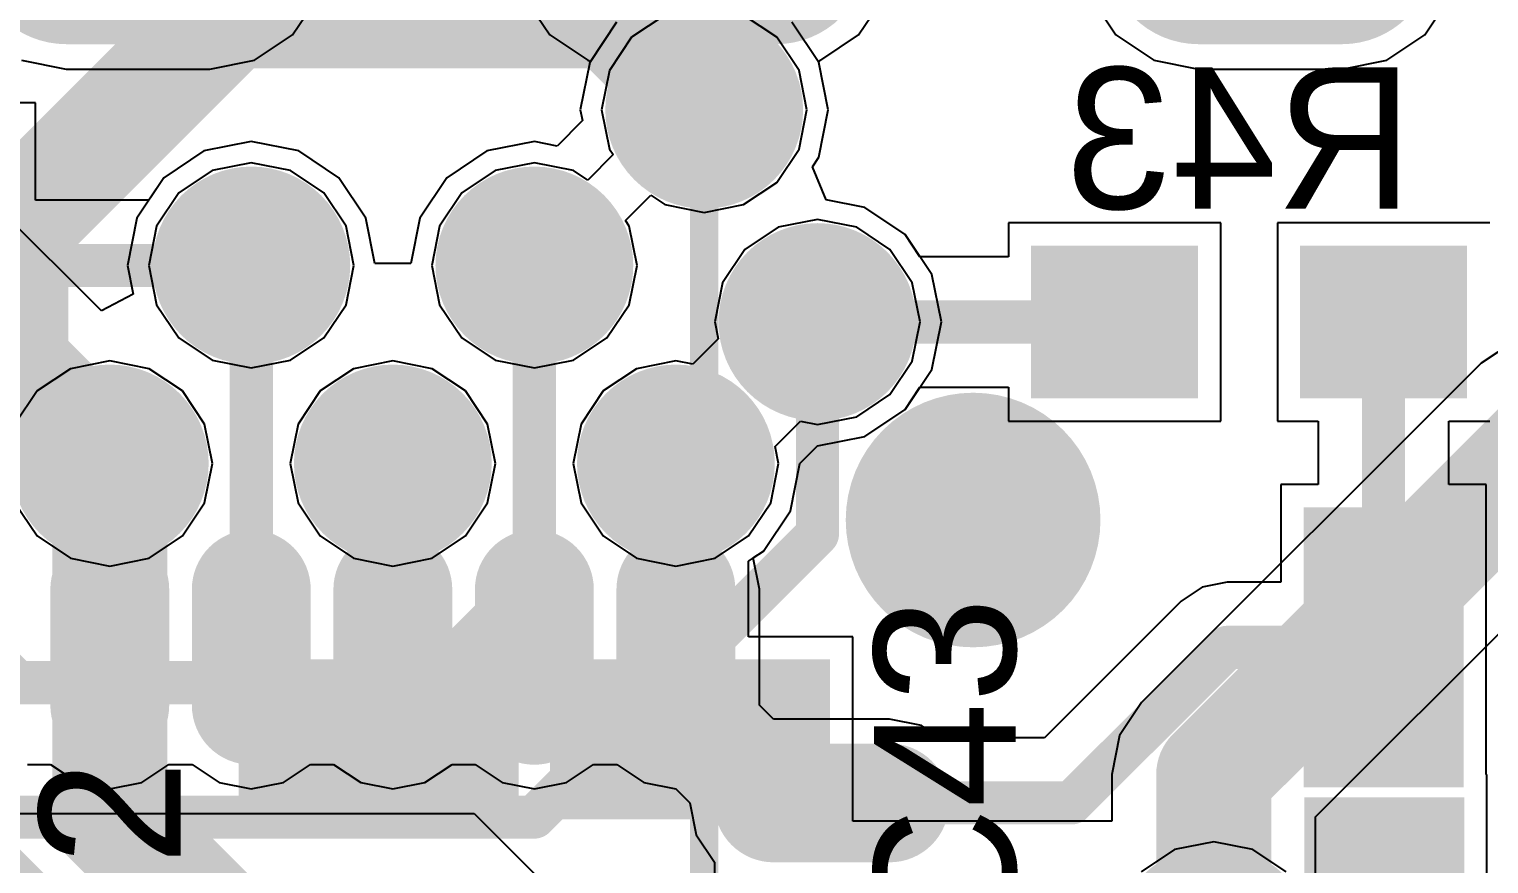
# Model space of a CAD drawing. Header units: millimetres. Extents: x 6 to 417, y 41 to 311.
# Drawn here: x 97.62 to 102.77, y 108.98 to 111.94 of the extents above; entities that cross this region are included whole.
import ezdxf

# ---------------------------------------------------------------- set-up
doc = ezdxf.new("R2010")
doc.units = ezdxf.units.MM
for name, color, linetype in [('BottomLayer', 5, 'Continuous'), ('BottomOverlay', 54, 'Continuous'), ('BottomPaste', 16, 'Continuous'), ('BottomSolder', 6, 'Continuous'), ('DrillDrawing', 1, 'Continuous'), ('KeepOutLayer', 6, 'Continuous'), ('Mechanical2', 216, 'Continuous'), ('MidLayer1', 16, 'Continuous'), ('MidLayer2', 76, 'Continuous'), ('MultiLayer', 9, 'Continuous'), ('TopLayer', 1, 'Continuous'), ('TopOverlay', 2, 'Continuous'), ('TopPaste', 8, 'Continuous'), ('TopSolder', 216, 'Continuous')]:
    doc.layers.add(name, color=color, linetype=linetype)

msp = doc.modelspace()

# ---------------------------------------------------------------- linework, layer by layer
at = {"layer": 'BottomLayer'}
for p, q in [((98.5453, 111.9147), (98.6346, 112.0484)), ((99.3655, 112.0484), (99.4547, 111.9147)), ((100.5453, 111.9147), (100.6346, 112.0484)), ((101.3655, 112.0484), (101.4547, 111.9147)), ((102.5453, 111.9147), (102.6346, 112.0484)), ((98.4117, 111.8255), (98.5453, 111.9147)), ((99.4547, 111.9147), (99.5884, 111.8255)), ((100.4116, 111.8255), (100.5453, 111.9147)), ((101.4547, 111.9147), (101.5884, 111.8255)), ((102.4116, 111.8255), (102.5453, 111.9147)), ((97.5884, 111.8255), (97.746, 111.7941)), ((98.254, 111.7941), (98.4117, 111.8255)), ((99.5955, 111.8176), (99.5622, 111.65)), ((99.5884, 111.8255), (99.5926, 111.8246)), ((99.5926, 111.8246), (99.5955, 111.8176)), ((100.4045, 111.8176), (100.4074, 111.8246)), ((100.4378, 111.65), (100.4045, 111.8176)), ((100.4074, 111.8246), (100.4116, 111.8255)), ((101.5884, 111.8255), (101.746, 111.7941)), ((102.254, 111.7941), (102.4116, 111.8255)), ((97.746, 111.7941), (98.254, 111.7941)), ((101.746, 111.7941), (102.254, 111.7941)), ((97.6375, 111.675), (96.9125, 111.675)), ((97.6375, 111.3306), (97.6375, 111.675)), ((99.5622, 111.65), (99.5698, 111.6117)), ((100.4045, 111.4825), (100.4378, 111.65)), ((99.5698, 111.6117), (99.48, 111.5219)), ((98.4, 111.5378), (98.2325, 111.5045)), ((98.5675, 111.5045), (98.4, 111.5378)), ((99.4, 111.5378), (99.2325, 111.5045)), ((99.48, 111.5219), (99.4, 111.5378)), ((98.2325, 111.5045), (98.0904, 111.4096)), ((98.7096, 111.4096), (98.5675, 111.5045)), ((99.2325, 111.5045), (99.0904, 111.4096)), ((100.3822, 111.449), (100.4045, 111.4825)), ((100.4308, 111.3317), (100.3822, 111.449)), ((98.0904, 111.4096), (98.0377, 111.3306)), ((98.8045, 111.2675), (98.7096, 111.4096)), ((99.0904, 111.4096), (98.9955, 111.2675)), ((100.5675, 111.3045), (100.4308, 111.3317)), ((98.0377, 111.3306), (97.6375, 111.3306)), ((100.7096, 111.2096), (100.5675, 111.3045)), ((98.8365, 111.1066), (98.8045, 111.2675)), ((98.9955, 111.2675), (98.9635, 111.1066)), ((101.825, 111.25), (101.075, 111.25)), ((101.075, 111.25), (101.075, 111.1306)), ((101.825, 110.55), (101.825, 111.25)), ((102.775, 111.25), (102.025, 111.25)), ((102.025, 111.25), (102.025, 110.55)), ((100.7623, 111.1306), (100.7096, 111.2096)), ((101.075, 111.1306), (100.7623, 111.1306)), ((98.9635, 111.1066), (98.8365, 111.1066)), ((100.7096, 110.5904), (100.7623, 110.6694)), ((100.7623, 110.6694), (101.075, 110.6694)), ((101.075, 110.6694), (101.075, 110.55)), ((100.5675, 110.4955), (100.7096, 110.5904)), ((101.075, 110.55), (101.825, 110.55)), ((102.025, 110.55), (102.1694, 110.55)), ((102.1694, 110.55), (102.1694, 110.325)), ((102.6306, 110.325), (102.6306, 110.55)), ((102.6306, 110.55), (102.775, 110.55)), ((100.3378, 110.4), (100.4, 110.4622)), ((100.4, 110.4622), (100.5675, 110.4955)), ((100.4, 110.4622), (100.4, 110.4622)), ((100.3045, 110.2325), (100.3378, 110.4)), ((102.1694, 110.325), (102.0375, 110.325)), ((102.0375, 110.325), (102.0375, 109.9806)), ((102.7625, 110.325), (102.6306, 110.325)), ((102.7625, 109.3), (102.7625, 110.325)), ((100.2096, 110.0904), (100.3045, 110.2325)), ((100.1735, 110.0663), (100.2096, 110.0904)), ((100.1957, 109.955), (100.1735, 110.0663)), ((100.1957, 109.545), (100.1957, 109.955)), ((101.7595, 109.9631), (101.6847, 109.9131)), ((101.8478, 109.9806), (101.7595, 109.9631)), ((102.0375, 109.9806), (101.8478, 109.9806)), ((101.6847, 109.9131), (101.2023, 109.4306)), ((100.245, 109.4957), (100.1957, 109.545)), ((100.655, 109.4957), (100.245, 109.4957)), ((100.7681, 109.4732), (100.655, 109.4957)), ((100.8318, 109.4306), (100.7681, 109.4732)), ((101.2023, 109.4306), (100.8318, 109.4306)), ((97.6091, 109.3359), (97.6909, 109.3359)), ((97.6909, 109.3359), (97.7868, 109.2718)), ((98.0132, 109.2718), (98.1091, 109.3359)), ((98.1091, 109.3359), (98.1909, 109.3359)), ((98.1909, 109.3359), (98.2868, 109.2718)), ((98.5132, 109.2718), (98.6091, 109.3359)), ((98.6091, 109.3359), (98.6909, 109.3359)), ((98.6909, 109.3359), (98.7868, 109.2718)), ((99.0131, 109.2718), (99.1091, 109.3359)), ((99.1091, 109.3359), (99.1909, 109.3359)), ((99.1909, 109.3359), (99.2868, 109.2718)), ((99.5131, 109.2718), (99.6091, 109.3359)), ((99.6091, 109.3359), (99.6909, 109.3359)), ((99.6909, 109.3359), (99.7868, 109.2718)), ((97.7868, 109.2718), (97.9, 109.2493)), ((97.9, 109.2493), (98.0132, 109.2718)), ((98.2868, 109.2718), (98.4, 109.2493)), ((98.4, 109.2493), (98.5132, 109.2718)), ((98.7868, 109.2718), (98.9, 109.2493)), ((98.9, 109.2493), (99.0131, 109.2718)), ((99.2868, 109.2718), (99.4, 109.2493)), ((99.4, 109.2493), (99.5131, 109.2718)), ((99.7868, 109.2718), (99.9, 109.2493)), ((102.7655, 109.3), (102.7625, 109.3)), ((102.7655, 108.15), (102.7655, 109.3)), ((99.9, 109.2493), (99.9493, 109.2)), ((99.9493, 109.2), (99.9718, 109.0868)), ((97.4625, 109.1625), (99.1875, 109.1625)), ((99.1875, 109.1625), (99.8625, 108.4875)), ((99.9718, 109.0868), (100.0359, 108.9909)), ((100.0359, 108.9909), (100.0359, 108.9091))]:
    msp.add_line(p, q, dxfattribs=at)
for points, const_width in [([(100, 111.65), (100, 113.095)], 0.4064), ([(97.275, 111.1), (98.4, 111.1)], 0.1524), ([(98.4, 109.75), (98.4, 111.1)], 0.1524), ([(99.4, 109.75), (99.4, 111.1)], 0.1524), ([(100.4, 110.9), (101.45, 110.9)], 0.1524), ([(102.4, 109.75), (102.4, 110.9)], 0.1524), ([(97.9, 109.75), (97.9, 110.4)], 0.1524), ([(98.9, 109.75), (98.9, 110.4)], 0.1524), ([(99.9, 109.75), (99.9, 110.4)], 0.1524), ([(97.9, 109.545), (97.9, 109.955)], 0.28), ([(98.4, 109.545), (98.4, 109.955)], 0.28), ([(98.9, 109.545), (98.9, 109.955)], 0.28), ([(99.4, 109.545), (99.4, 109.955)], 0.28), ([(99.9, 109.545), (99.9, 109.955)], 0.28), ([(101.2978, 109.2), (101.8478, 109.75)], 0.1524), ([(101.8478, 109.75), (102.4, 109.75)], 0.1524), ([(100.245, 109.2), (100.655, 109.2)], 0.28), ([(97.275, 109.2), (97.625, 108.85)], 0.2032), ([(100.45, 109.2), (101.2978, 109.2)], 0.1524)]:
    msp.add_lwpolyline(points, dxfattribs=dict(at, const_width=const_width))
for points, const_width in [([(99.8603, 111.65, 1), (100.1397, 111.65, 1)], 0.2794), ([(99.8984, 111.65, 1), (100.1016, 111.65, 1)], 0.2032), ([(98.2603, 111.1, 1), (98.5397, 111.1, 1)], 0.2794), ([(99.2603, 111.1, 1), (99.5397, 111.1, 1)], 0.2794), ([(100.2603, 110.9, 1), (100.5397, 110.9, 1)], 0.2794), ([(98.3619, 111.1, 1), (98.4381, 111.1, 1)], 0.0762), ([(98.3619, 111.1, 1), (98.4381, 111.1, 1)], 0.0762), ([(99.3619, 111.1, 1), (99.4381, 111.1, 1)], 0.0762), ([(100.3619, 110.9, 1), (100.4381, 110.9, 1)], 0.0762), ([(101.4119, 110.9, 1), (101.4881, 110.9, 1)], 0.0762), ([(102.3619, 110.9, 1), (102.4381, 110.9, 1)], 0.0762), ([(97.7603, 110.4, 1), (98.0397, 110.4, 1)], 0.2794), ([(98.7603, 110.4, 1), (99.0397, 110.4, 1)], 0.2794), ([(99.7603, 110.4, 1), (100.0397, 110.4, 1)], 0.2794), ([(97.8619, 110.4, 1), (97.9381, 110.4, 1)], 0.0762), ([(98.8619, 110.4, 1), (98.9381, 110.4, 1)], 0.0762), ([(99.8619, 110.4, 1), (99.9381, 110.4, 1)], 0.0762), ([(97.83, 109.955, 1), (97.97, 109.955, 1)], 0.14), ([(98.33, 109.955, 1), (98.47, 109.955, 1)], 0.14), ([(98.83, 109.955, 1), (98.97, 109.955, 1)], 0.14), ([(99.33, 109.955, 1), (99.47, 109.955, 1)], 0.14), ([(99.83, 109.955, 1), (99.97, 109.955, 1)], 0.14), ([(97.8619, 109.75, 1), (97.9381, 109.75, 1)], 0.0762), ([(98.3619, 109.75, 1), (98.4381, 109.75, 1)], 0.0762), ([(98.8619, 109.75, 1), (98.9381, 109.75, 1)], 0.0762), ([(99.3619, 109.75, 1), (99.4381, 109.75, 1)], 0.0762), ([(99.8619, 109.75, 1), (99.9381, 109.75, 1)], 0.0762), ([(101.8097, 109.75, 1), (101.8859, 109.75, 1)], 0.0762), ([(101.8097, 109.75, 1), (101.8859, 109.75, 1)], 0.0762), ([(102.3619, 109.75, 1), (102.4381, 109.75, 1)], 0.0762), ([(102.3619, 109.75, 1), (102.4381, 109.75, 1)], 0.0762), ([(97.83, 109.545, 1), (97.97, 109.545, 1)], 0.14), ([(98.33, 109.545, 1), (98.47, 109.545, 1)], 0.14), ([(98.83, 109.545, 1), (98.97, 109.545, 1)], 0.14), ([(99.33, 109.545, 1), (99.47, 109.545, 1)], 0.14), ([(99.83, 109.545, 1), (99.97, 109.545, 1)], 0.14), ([(100.175, 109.2, 1), (100.315, 109.2, 1)], 0.14), ([(100.585, 109.2, 1), (100.725, 109.2, 1)], 0.14), ([(100.4119, 109.2, 1), (100.4881, 109.2, 1)], 0.0762), ([(101.2597, 109.2, 1), (101.3359, 109.2, 1)], 0.0762), ([(101.2597, 109.2, 1), (101.3359, 109.2, 1)], 0.0762)]:
    msp.add_lwpolyline(points, format="xyb", close=True, dxfattribs=dict(at, const_width=const_width))
for points in [[(101.225, 110.7), (101.675, 110.7), (101.225, 111.1), (101.675, 111.1)], [(102.175, 110.7), (102.625, 110.7), (102.175, 111.1), (102.625, 111.1)], [(102.6125, 110.175), (102.1875, 110.175), (102.6125, 109.325), (102.1875, 109.325)], [(102.6155, 109.15), (102.1905, 109.15), (102.6155, 108.3), (102.1905, 108.3)]]:
    msp.add_solid(points, dxfattribs=at)
at = {"layer": 'BottomOverlay'}
for points, const_width in [([(101.15, 110.2, 1), (100.75, 110.2, 1)], 0.5), ([(100.625, 110.2, 1), (100.875, 110.2, 1)], 0.25), ([(101.025, 110.2, 1), (101.275, 110.2, 1)], 0.25)]:
    msp.add_lwpolyline(points, format="xyb", close=True, dxfattribs=dict(at, const_width=const_width))
at = {"layer": 'BottomPaste', "const_width": 0.18}
for points in [[(97.9, 109.545), (97.9, 109.955)], [(98.4, 109.545), (98.4, 109.955)], [(98.9, 109.545), (98.9, 109.955)], [(99.4, 109.545), (99.4, 109.955)], [(99.9, 109.545), (99.9, 109.955)], [(100.245, 109.2), (100.655, 109.2)]]:
    msp.add_lwpolyline(points, dxfattribs=at)
at = {"layer": 'BottomPaste', "const_width": 0.09}
for points in [[(97.855, 109.955, 1), (97.945, 109.955, 1)], [(98.355, 109.955, 1), (98.445, 109.955, 1)], [(98.855, 109.955, 1), (98.945, 109.955, 1)], [(99.355, 109.955, 1), (99.445, 109.955, 1)], [(99.855, 109.955, 1), (99.945, 109.955, 1)], [(97.855, 109.545, 1), (97.945, 109.545, 1)], [(98.355, 109.545, 1), (98.445, 109.545, 1)], [(98.855, 109.545, 1), (98.945, 109.545, 1)], [(99.355, 109.545, 1), (99.445, 109.545, 1)], [(99.855, 109.545, 1), (99.945, 109.545, 1)], [(100.2, 109.2, 1), (100.29, 109.2, 1)], [(100.61, 109.2, 1), (100.7, 109.2, 1)]]:
    msp.add_lwpolyline(points, format="xyb", close=True, dxfattribs=at)
at = {"layer": 'BottomPaste'}
for points in [[(101.275, 110.75), (101.625, 110.75), (101.275, 111.05), (101.625, 111.05)], [(102.225, 110.75), (102.575, 110.75), (102.225, 111.05), (102.575, 111.05)], [(102.5625, 110.125), (102.2375, 110.125), (102.5625, 109.375), (102.2375, 109.375)], [(102.5655, 109.1), (102.2405, 109.1), (102.5655, 108.35), (102.2405, 108.35)]]:
    msp.add_solid(points, dxfattribs=at)
at = {"layer": 'BottomSolder'}
for points, const_width in [([(97.584, 112.206, 1), (97.908, 112.206, 1)], 0.324), ([(98.092, 112.206, 1), (98.416, 112.206, 1)], 0.324), ([(99.584, 112.206, 1), (99.908, 112.206, 1)], 0.324), ([(100.092, 112.206, 1), (100.416, 112.206, 1)], 0.324), ([(101.584, 112.206, 1), (101.908, 112.206, 1)], 0.324), ([(102.092, 112.206, 1), (102.416, 112.206, 1)], 0.324), ([(99.8253, 111.65, 1), (100.1747, 111.65, 1)], 0.3494), ([(98.2253, 111.1, 1), (98.5747, 111.1, 1)], 0.3494), ([(99.2253, 111.1, 1), (99.5747, 111.1, 1)], 0.3494), ([(100.2253, 110.9, 1), (100.5747, 110.9, 1)], 0.3494), ([(97.7253, 110.4, 1), (98.0747, 110.4, 1)], 0.3494), ([(98.7253, 110.4, 1), (99.0747, 110.4, 1)], 0.3494), ([(99.7253, 110.4, 1), (100.0747, 110.4, 1)], 0.3494), ([(97.795, 109.955, 1), (98.005, 109.955, 1)], 0.21), ([(98.295, 109.955, 1), (98.505, 109.955, 1)], 0.21), ([(98.795, 109.955, 1), (99.005, 109.955, 1)], 0.21), ([(99.295, 109.955, 1), (99.505, 109.955, 1)], 0.21), ([(99.795, 109.955, 1), (100.005, 109.955, 1)], 0.21), ([(97.795, 109.545, 1), (98.005, 109.545, 1)], 0.21), ([(98.295, 109.545, 1), (98.505, 109.545, 1)], 0.21), ([(98.795, 109.545, 1), (99.005, 109.545, 1)], 0.21), ([(99.295, 109.545, 1), (99.505, 109.545, 1)], 0.21), ([(99.795, 109.545, 1), (100.005, 109.545, 1)], 0.21), ([(100.14, 109.2, 1), (100.35, 109.2, 1)], 0.21), ([(100.55, 109.2, 1), (100.76, 109.2, 1)], 0.21), ([(101.6253, 108.7, 1), (101.9747, 108.7, 1)], 0.3494)]:
    msp.add_lwpolyline(points, format="xyb", close=True, dxfattribs=dict(at, const_width=const_width))
at = {"layer": 'BottomSolder', "const_width": 0.42}
for points in [[(97.9, 109.545), (97.9, 109.955)], [(98.4, 109.545), (98.4, 109.955)], [(98.9, 109.545), (98.9, 109.955)], [(99.4, 109.545), (99.4, 109.955)], [(99.9, 109.545), (99.9, 109.955)], [(100.245, 109.2), (100.655, 109.2)]]:
    msp.add_lwpolyline(points, dxfattribs=at)
at = {"layer": 'BottomSolder'}
for points in [[(97.746, 114.308), (97.746, 111.882), (98.254, 114.308), (98.254, 111.882)], [(99.746, 114.308), (99.746, 111.882), (100.254, 114.308), (100.254, 111.882)], [(101.746, 114.308), (101.746, 111.882), (102.254, 114.308), (102.254, 111.882)], [(101.155, 110.63), (101.745, 110.63), (101.155, 111.17), (101.745, 111.17)], [(102.105, 110.63), (102.695, 110.63), (102.105, 111.17), (102.695, 111.17)], [(102.6825, 110.245), (102.1175, 110.245), (102.6825, 109.255), (102.1175, 109.255)], [(102.6855, 109.22), (102.1205, 109.22), (102.6855, 108.23), (102.1205, 108.23)]]:
    msp.add_solid(points, dxfattribs=at)
at = {"layer": 'DrillDrawing', "const_width": 0.1}
for points in [[(119.9857, 99, -39.996351), (119.9857, 101)], [(119.9819, 99, -39.98872), (119.9819, 101)]]:
    msp.add_lwpolyline(points, format="xyb", dxfattribs=at)
at = {"layer": 'DrillDrawing', "const_width": 0.1524}
for points in [[(99.9238, 111.65, 1), (100.0762, 111.65, 1)], [(98.3238, 111.1, 1), (98.4762, 111.1, 1)], [(99.3238, 111.1, 1), (99.4762, 111.1, 1)], [(100.3238, 110.9, 1), (100.4762, 110.9, 1)], [(97.8238, 110.4, 1), (97.9762, 110.4, 1)], [(98.8238, 110.4, 1), (98.9762, 110.4, 1)], [(99.8238, 110.4, 1), (99.9762, 110.4, 1)]]:
    msp.add_lwpolyline(points, format="xyb", close=True, dxfattribs=at)
at = {"layer": 'KeepOutLayer', "const_width": 0.1}
msp.add_lwpolyline([(119.9857, 99, -39.996351), (119.9857, 101)], format="xyb", dxfattribs=at)
at = {"layer": 'Mechanical2', "const_width": 0.1}
for points in [[(100, 105.08), (100, 122.5469)], [(100, 105.08), (100, 122.5468)]]:
    msp.add_lwpolyline(points, dxfattribs=at)
at = {"layer": 'MidLayer1'}
for p, q in [((99.8613, 111.985), (99.7436, 111.9064)), ((100.2564, 111.9064), (100.1388, 111.985)), ((99.7436, 111.9064), (99.665, 111.7888)), ((100.335, 111.7888), (100.2564, 111.9064)), ((99.665, 111.7888), (99.6374, 111.65)), ((100.3626, 111.65), (100.335, 111.7888)), ((99.6374, 111.65), (99.665, 111.5113)), ((100.335, 111.5113), (100.3626, 111.65)), ((99.6782, 111.4916), (99.5884, 111.4018)), ((99.665, 111.5113), (99.6782, 111.4916)), ((100.2564, 111.3936), (100.335, 111.5113)), ((98.2613, 111.435), (98.1436, 111.3564)), ((98.4, 111.4626), (98.2613, 111.435)), ((98.5387, 111.435), (98.4, 111.4626)), ((98.6564, 111.3564), (98.5387, 111.435)), ((99.2612, 111.435), (99.1436, 111.3564)), ((99.4, 111.4626), (99.2612, 111.435)), ((99.5387, 111.435), (99.4, 111.4626)), ((99.5884, 111.4018), (99.5387, 111.435)), ((100.1388, 111.315), (100.2564, 111.3936)), ((98.1436, 111.3564), (98.065, 111.2387)), ((98.735, 111.2387), (98.6564, 111.3564)), ((99.1436, 111.3564), (99.065, 111.2387)), ((99.7218, 111.2584), (99.8116, 111.3482)), ((99.8116, 111.3482), (99.8613, 111.315)), ((99.8613, 111.315), (100, 111.2874)), ((100, 111.2874), (100.1388, 111.315)), ((98.065, 111.2387), (98.0374, 111.1)), ((98.7626, 111.1), (98.735, 111.2387)), ((99.065, 111.2387), (99.0374, 111.1)), ((99.735, 111.2387), (99.7218, 111.2584)), ((99.7626, 111.1), (99.735, 111.2387)), ((100.2613, 111.235), (100.1436, 111.1564)), ((100.4, 111.2626), (100.2613, 111.235)), ((100.5387, 111.235), (100.4, 111.2626)), ((100.6564, 111.1564), (100.5387, 111.235)), ((100.1436, 111.1564), (100.065, 111.0387)), ((100.735, 111.0387), (100.6564, 111.1564)), ((98.0374, 111.1), (98.065, 110.9612)), ((98.735, 110.9612), (98.7626, 111.1)), ((99.0374, 111.1), (99.065, 110.9612)), ((99.735, 110.9612), (99.7626, 111.1)), ((100.065, 111.0387), (100.0374, 110.9)), ((100.7626, 110.9), (100.735, 111.0387)), ((98.065, 110.9612), (98.1436, 110.8436)), ((98.6564, 110.8436), (98.735, 110.9612)), ((99.065, 110.9612), (99.1436, 110.8436)), ((99.6564, 110.8436), (99.735, 110.9612)), ((100.0374, 110.9), (100.0493, 110.8405)), ((100.735, 110.7613), (100.7626, 110.9)), ((98.1436, 110.8436), (98.2613, 110.765)), ((98.5387, 110.765), (98.6564, 110.8436)), ((99.1436, 110.8436), (99.2612, 110.765)), ((99.5387, 110.765), (99.6564, 110.8436)), ((100.0493, 110.8405), (99.9595, 110.7507)), ((98.2613, 110.765), (98.4, 110.7374)), ((98.4, 110.7374), (98.5387, 110.765)), ((99.2612, 110.765), (99.4, 110.7374)), ((99.4, 110.7374), (99.5387, 110.765)), ((97.7613, 110.735), (97.6436, 110.6564)), ((97.9, 110.7626), (97.7613, 110.735)), ((98.0387, 110.735), (97.9, 110.7626)), ((98.1564, 110.6564), (98.0387, 110.735)), ((98.7613, 110.735), (98.6436, 110.6564)), ((98.9, 110.7626), (98.7613, 110.735)), ((99.0387, 110.735), (98.9, 110.7626)), ((99.1564, 110.6564), (99.0387, 110.735)), ((99.7612, 110.735), (99.6436, 110.6564)), ((99.9, 110.7626), (99.7612, 110.735)), ((99.9595, 110.7507), (99.9, 110.7626)), ((100.6564, 110.6436), (100.735, 110.7613)), ((97.6436, 110.6564), (97.565, 110.5387)), ((98.235, 110.5387), (98.1564, 110.6564)), ((98.6436, 110.6564), (98.565, 110.5387)), ((99.235, 110.5387), (99.1564, 110.6564)), ((99.6436, 110.6564), (99.565, 110.5387)), ((100.5387, 110.565), (100.6564, 110.6436)), ((100.4, 110.5374), (100.5387, 110.565)), ((98.2626, 110.4), (98.235, 110.5387)), ((98.565, 110.5387), (98.5374, 110.4)), ((99.2626, 110.4), (99.235, 110.5387)), ((99.565, 110.5387), (99.5374, 110.4)), ((100.2507, 110.4595), (100.3405, 110.5493)), ((100.3405, 110.5493), (100.4, 110.5374)), ((100.2626, 110.4), (100.2507, 110.4595)), ((98.235, 110.2612), (98.2626, 110.4)), ((98.5374, 110.4), (98.565, 110.2612)), ((99.235, 110.2612), (99.2626, 110.4)), ((99.5374, 110.4), (99.565, 110.2612)), ((100.235, 110.2612), (100.2626, 110.4)), ((97.565, 110.2612), (97.6436, 110.1436)), ((98.1564, 110.1436), (98.235, 110.2612)), ((98.565, 110.2612), (98.6436, 110.1436)), ((99.1564, 110.1436), (99.235, 110.2612)), ((99.565, 110.2612), (99.6436, 110.1436)), ((100.1564, 110.1436), (100.235, 110.2612)), ((97.6436, 110.1436), (97.7613, 110.065)), ((98.0387, 110.065), (98.1564, 110.1436)), ((98.6436, 110.1436), (98.7613, 110.065)), ((99.0387, 110.065), (99.1564, 110.1436)), ((99.6436, 110.1436), (99.7612, 110.065)), ((100.0387, 110.065), (100.1564, 110.1436)), ((97.7613, 110.065), (97.9, 110.0374)), ((97.9, 110.0374), (98.0387, 110.065)), ((98.7613, 110.065), (98.9, 110.0374)), ((98.9, 110.0374), (99.0387, 110.065)), ((99.7612, 110.065), (99.9, 110.0374)), ((99.9, 110.0374), (100.0387, 110.065)), ((101.8, 109.0626), (101.6612, 109.035)), ((101.9387, 109.035), (101.8, 109.0626)), ((101.6612, 109.035), (101.5436, 108.9564)), ((102.0564, 108.9564), (101.9387, 109.035))]:
    msp.add_line(p, q, dxfattribs=at)
at = {"layer": 'MidLayer1', "const_width": 0.2794}
for points in [[(99.8603, 111.65, 1), (100.1397, 111.65, 1)], [(98.2603, 111.1, 1), (98.5397, 111.1, 1)], [(99.2603, 111.1, 1), (99.5397, 111.1, 1)], [(100.2603, 110.9, 1), (100.5397, 110.9, 1)], [(97.7603, 110.4, 1), (98.0397, 110.4, 1)], [(98.7603, 110.4, 1), (99.0397, 110.4, 1)], [(99.7603, 110.4, 1), (100.0397, 110.4, 1)]]:
    msp.add_lwpolyline(points, format="xyb", close=True, dxfattribs=at)
at = {"layer": 'MidLayer2'}
for points, const_width in [([(97.55, 111.225), (98.325, 112)], 0.4064), ([(98.325, 112), (99.675, 112)], 0.4064), ([(99.675, 112), (100, 111.675)], 0.4064), ([(97.55, 110.75), (97.55, 111.225)], 0.4064), ([(99.4, 110), (99.4, 111.1)], 0.1524), ([(100.4, 110.15), (100.4, 110.9)], 0.1524), ([(97.55, 110.75), (97.9, 110.4)], 0.4064), ([(96.55, 110.65), (97.575, 109.625)], 0.1524), ([(99.4, 109.15), (100.4, 110.15)], 0.1524), ([(99.025, 109.625), (99.4, 110)], 0.1524), ([(97.575, 109.625), (99.025, 109.625)], 0.1524), ([(97.5, 109.15), (99.4, 109.15)], 0.1524)]:
    msp.add_lwpolyline(points, dxfattribs=dict(at, const_width=const_width))
for points, const_width in [([(98.2234, 112, 1), (98.4266, 112, 1)], 0.2032), ([(98.2234, 112, 1), (98.4266, 112, 1)], 0.2032), ([(99.5734, 112, 1), (99.7766, 112, 1)], 0.2032), ([(99.5734, 112, 1), (99.7766, 112, 1)], 0.2032), ([(99.8603, 111.65, 1), (100.1397, 111.65, 1)], 0.2794), ([(99.8984, 111.675, 1), (100.1016, 111.675, 1)], 0.2032), ([(97.4484, 111.225, 1), (97.6516, 111.225, 1)], 0.2032), ([(97.4484, 111.225, 1), (97.6516, 111.225, 1)], 0.2032), ([(98.2603, 111.1, 1), (98.5397, 111.1, 1)], 0.2794), ([(99.2603, 111.1, 1), (99.5397, 111.1, 1)], 0.2794), ([(100.2603, 110.9, 1), (100.5397, 110.9, 1)], 0.2794), ([(99.3619, 111.1, 1), (99.4381, 111.1, 1)], 0.0762), ([(100.3619, 110.9, 1), (100.4381, 110.9, 1)], 0.0762), ([(97.4484, 110.75, 1), (97.6516, 110.75, 1)], 0.2032), ([(97.4484, 110.75, 1), (97.6516, 110.75, 1)], 0.2032), ([(97.7603, 110.4, 1), (98.0397, 110.4, 1)], 0.2794), ([(98.7603, 110.4, 1), (99.0397, 110.4, 1)], 0.2794), ([(99.7603, 110.4, 1), (100.0397, 110.4, 1)], 0.2794), ([(97.7984, 110.4, 1), (98.0016, 110.4, 1)], 0.2032), ([(100.3619, 110.15, 1), (100.4381, 110.15, 1)], 0.0762), ([(100.3619, 110.15, 1), (100.4381, 110.15, 1)], 0.0762), ([(99.3619, 110, 1), (99.4381, 110, 1)], 0.0762), ([(99.3619, 110, 1), (99.4381, 110, 1)], 0.0762), ([(97.5369, 109.625, 1), (97.6131, 109.625, 1)], 0.0762), ([(97.5369, 109.625, 1), (97.6131, 109.625, 1)], 0.0762), ([(98.9869, 109.625, 1), (99.0631, 109.625, 1)], 0.0762), ([(98.9869, 109.625, 1), (99.0631, 109.625, 1)], 0.0762), ([(99.3619, 109.15, 1), (99.4381, 109.15, 1)], 0.0762), ([(99.3619, 109.15, 1), (99.4381, 109.15, 1)], 0.0762)]:
    msp.add_lwpolyline(points, format="xyb", close=True, dxfattribs=dict(at, const_width=const_width))
at = {"layer": 'MultiLayer', "const_width": 0.2794}
for points in [[(99.8603, 111.65, 1), (100.1397, 111.65, 1)], [(98.2603, 111.1, 1), (98.5397, 111.1, 1)], [(99.2603, 111.1, 1), (99.5397, 111.1, 1)], [(100.2603, 110.9, 1), (100.5397, 110.9, 1)], [(97.7603, 110.4, 1), (98.0397, 110.4, 1)], [(98.7603, 110.4, 1), (99.0397, 110.4, 1)], [(99.7603, 110.4, 1), (100.0397, 110.4, 1)]]:
    msp.add_lwpolyline(points, format="xyb", close=True, dxfattribs=at)
at = {"layer": 'TopLayer'}
for p, q in [((99.6904, 111.9596), (99.5955, 111.8176)), ((100.4045, 111.8176), (100.3096, 111.9596)), ((99.5955, 111.8176), (99.5622, 111.65)), ((100.4378, 111.65), (100.4045, 111.8176)), ((99.5622, 111.65), (99.5698, 111.6117)), ((100.4045, 111.4825), (100.4378, 111.65)), ((99.5698, 111.6117), (99.48, 111.5219)), ((98.4, 111.5378), (98.2325, 111.5045)), ((98.5675, 111.5045), (98.4, 111.5378)), ((99.4, 111.5378), (99.2325, 111.5045)), ((99.48, 111.5219), (99.4, 111.5378)), ((98.2325, 111.5045), (98.0904, 111.4096)), ((98.7096, 111.4096), (98.5675, 111.5045)), ((99.2325, 111.5045), (99.0904, 111.4096)), ((100.3822, 111.449), (100.4045, 111.4825)), ((100.4308, 111.3317), (100.3822, 111.449)), ((98.0904, 111.4096), (97.9955, 111.2675)), ((98.8045, 111.2675), (98.7096, 111.4096)), ((99.0904, 111.4096), (98.9955, 111.2675)), ((100.5675, 111.3045), (100.4308, 111.3317)), ((97.8703, 110.939), (97.5125, 111.2968)), ((100.7096, 111.2096), (100.5675, 111.3045)), ((97.9955, 111.2675), (97.9622, 111.1)), ((98.8365, 111.1066), (98.8045, 111.2675)), ((98.9955, 111.2675), (98.9635, 111.1066)), ((100.8045, 111.0675), (100.7096, 111.2096)), ((97.9622, 111.1), (97.9823, 110.9988)), ((98.9635, 111.1066), (98.8365, 111.1066)), ((100.8378, 110.9), (100.8045, 111.0675)), ((97.9823, 110.9988), (97.8703, 110.939)), ((100.8045, 110.7325), (100.8378, 110.9)), ((102.8622, 110.8327), (102.7454, 110.7546)), ((100.7096, 110.5904), (100.8045, 110.7325)), ((102.7454, 110.7546), (101.5453, 109.5546)), ((100.5675, 110.4955), (100.7096, 110.5904)), ((100.3378, 110.4), (100.4, 110.4622)), ((100.4, 110.4622), (100.5675, 110.4955)), ((100.4, 110.4622), (100.4, 110.4622)), ((100.3045, 110.2325), (100.3378, 110.4)), ((100.2096, 110.0904), (100.3045, 110.2325)), ((102.1601, 109.1508), (103.1492, 110.1399)), ((100.1565, 110.055), (100.2096, 110.0904)), ((100.1565, 109.7875), (100.1565, 110.055)), ((100.525, 109.7875), (100.1565, 109.7875)), ((100.525, 109.1351), (100.525, 109.7875)), ((101.5453, 109.5546), (101.4673, 109.4378)), ((101.4673, 109.4378), (101.4399, 109.3)), ((101.4399, 109.3), (101.4399, 109.1351)), ((101.4399, 109.1351), (100.525, 109.1351)), ((102.1601, 108.9339), (102.1601, 109.1508))]:
    msp.add_line(p, q, dxfattribs=at)
for points, const_width in [([(99.8603, 111.65, 1), (100.1397, 111.65, 1)], 0.2794), ([(98.2603, 111.1, 1), (98.5397, 111.1, 1)], 0.2794), ([(99.2603, 111.1, 1), (99.5397, 111.1, 1)], 0.2794), ([(100.2603, 110.9, 1), (100.5397, 110.9, 1)], 0.2794), ([(97.7603, 110.4, 1), (98.0397, 110.4, 1)], 0.2794), ([(98.7603, 110.4, 1), (99.0397, 110.4, 1)], 0.2794), ([(99.7603, 110.4, 1), (100.0397, 110.4, 1)], 0.2794), ([(97.7984, 110.4, 1), (98.0016, 110.4, 1)], 0.2032), ([(97.7984, 110.4, 1), (98.0016, 110.4, 1)], 0.2032), ([(98.8492, 110.4, 1), (98.9508, 110.4, 1)], 0.1016), ([(99.8492, 110.4, 1), (99.9508, 110.4, 1)], 0.1016), ([(98.8492, 109.475, 1), (98.9508, 109.475, 1)], 0.1016), ([(98.8619, 109.475, 1), (98.9381, 109.475, 1)], 0.0762), ([(99.8492, 109.475, 1), (99.9508, 109.475, 1)], 0.1016), ([(99.8619, 109.475, 1), (99.9381, 109.475, 1)], 0.0762), ([(98.8119, 109.425, 1), (98.8881, 109.425, 1)], 0.0762), ([(99.9119, 109.425, 1), (99.9881, 109.425, 1)], 0.0762), ([(101.6984, 109.3, 1), (101.9016, 109.3, 1)], 0.2032), ([(101.6984, 109.3, 1), (101.9016, 109.3, 1)], 0.2032), ([(97.7984, 109.15, 1), (98.0016, 109.15, 1)], 0.2032), ([(97.7984, 109.15, 1), (98.0016, 109.15, 1)], 0.2032)]:
    msp.add_lwpolyline(points, format="xyb", close=True, dxfattribs=dict(at, const_width=const_width))
for points, const_width in [([(97.1625, 111.1375), (97.9, 110.4)], 0.4064), ([(101.8, 109.3), (103, 110.5)], 0.4064), ([(97.9, 109.15), (97.9, 110.4)], 0.4064), ([(98.9, 109.475), (98.9, 110.4)], 0.2032), ([(99.9, 109.475), (99.9, 110.4)], 0.2032), ([(98.85, 109.425), (98.9, 109.475)], 0.1524), ([(99.9, 109.475), (99.95, 109.425)], 0.1524), ([(101.8, 108.7), (101.8, 109.3)], 0.4064), ([(97.9, 109.15), (98.275, 108.775)], 0.4064)]:
    msp.add_lwpolyline(points, dxfattribs=dict(at, const_width=const_width))
for points in [[(99.275, 109.2125), (99.275, 109.6375), (98.425, 109.2125), (98.425, 109.6375)], [(100.375, 109.2125), (100.375, 109.6375), (99.525, 109.2125), (99.525, 109.6375)]]:
    msp.add_solid(points, dxfattribs=at)
at = {"layer": 'TopPaste'}
for points in [[(99.225, 109.2625), (99.225, 109.5875), (98.475, 109.2625), (98.475, 109.5875)], [(100.325, 109.2625), (100.325, 109.5875), (99.575, 109.2625), (99.575, 109.5875)]]:
    msp.add_solid(points, dxfattribs=at)
at = {"layer": 'TopSolder'}
for points in [[(99.345, 109.1425), (99.345, 109.7075), (98.355, 109.1425), (98.355, 109.7075)], [(100.445, 109.1425), (100.445, 109.7075), (99.455, 109.1425), (99.455, 109.7075)]]:
    msp.add_solid(points, dxfattribs=at)

# ---------------------------------------------------------------- texts
at = {"layer": 'BottomOverlay', "text_generation_flag": 2}
msp.add_text('R43', height=0.5, rotation=360, dxfattribs=at).set_placement((102.504, 111.3))
at = {"layer": 'TopOverlay'}
for s, p in [('C43', (101.1, 108.7)), ('C12', (98.15, 108.125))]:
    msp.add_text(s, height=0.5, rotation=90, dxfattribs=at).set_placement(p)

doc.saveas('drawing.dxf')
